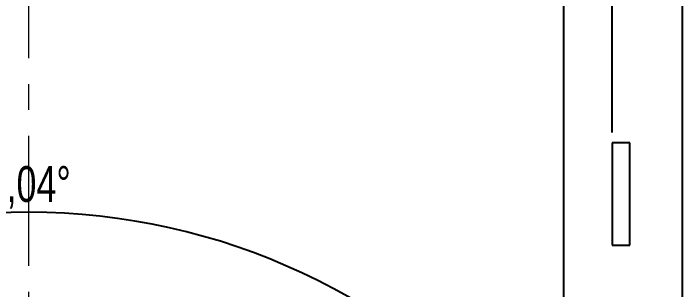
# Model space of a CAD drawing. Header units: millimetres. Extents: x 10 to 411, y 8 to 288.
# Drawn here: x 125.4 to 190.9, y 182.4 to 209.5 of the extents above; entities that cross this region are included whole.
import ezdxf

# ---------------------------------------------------------------- set-up
doc = ezdxf.new("R2010")
doc.units = ezdxf.units.MM
doc.linetypes.add('CENTERX2', pattern=[20.32, 12.7, -2.54, 2.54, -2.54])
doc.layers.add('DIMENSIONS', color=124, linetype='Continuous')
doc.styles.add('SLDTEXTSTYLE1', font='TXT', dxfattribs={"width": 0.75})
doc.dimstyles.new('SLDDIMSTYLE0', dxfattribs={"dimtxt": 3.5, "dimasz": 2.6, "dimexe": 0, "dimexo": 0.0625, "dimgap": 0.875, "dimtad": 1, "dimlfac": 3, "dimrnd": 1e-09, "dimzin": 12, "dimdsep": 46, "dimtxsty": 'SLDTEXTSTYLE1', "dimsah": 1, "dimcen": 0.09, "dimadec": 0, "dimazin": 3, "dimtfac": 1, "dimtofl": 0, "dimtmove": 0, "dimatfit": 3, "dimfxl": 1, "dimfrac": 2, "dimtolj": 1, "dimtzin": 12, "dimarcsym": 0})
doc.dimstyles.new('SLDDIMSTYLE4', dxfattribs={"dimtxt": 3.5, "dimasz": 2.6, "dimexe": 0, "dimexo": 0.0625, "dimgap": 0.875, "dimtad": 1, "dimdec": 4, "dimlfac": 3, "dimzin": 12, "dimdsep": 46, "dimtxsty": 'SLDTEXTSTYLE1', "dimsah": 1, "dimcen": 0.09, "dimazin": 3, "dimtfac": 1, "dimtofl": 0, "dimtmove": 0, "dimatfit": 3, "dimfxl": 1, "dimfrac": 2, "dimtolj": 1, "dimtzin": 12, "dimarcsym": 0})

# ---------------------------------------------------------------- blocks, each defined once
blk = doc.blocks.new('_D_6')
at = {"layer": 'DIMENSIONS'}
blk.add_arc((126.9, 126.78), 63.224, 39.97854, 140.02146, dxfattribs=at)
for points in [[(78.452, 167.402), (80.464, 169.096), (79.862, 169.623)], [(175.348, 167.402), (173.938, 169.623), (173.336, 169.096)]]:
    blk.add_solid(points, dxfattribs=at)
at = {"layer": 'DIMENSIONS', "insert": (118.855, 194.516), "char_height": 3.5, "attachment_point": 1, "style": 'SLDTEXTSTYLE1'}
blk.add_mtext('100,04°', dxfattribs=at)
blk = doc.blocks.new('_D_17')
at = {"layer": 'DIMENSIONS'}
for p, q in [((69.583, 197.81), (69.583, 249.089)), ((184.017, 197.81), (184.017, 249.089)), ((69.583, 248.089), (184.017, 248.089))]:
    blk.add_line(p, q, dxfattribs=at)
for points in [[(69.583, 248.089), (72.183, 247.689), (72.183, 248.489)], [(184.017, 248.089), (181.417, 248.489), (181.417, 247.689)]]:
    blk.add_solid(points, dxfattribs=at)
at = {"layer": 'DIMENSIONS', "insert": (119.688, 252.601), "char_height": 3.5, "attachment_point": 1, "style": 'SLDTEXTSTYLE1'}
blk.add_mtext('343,30', dxfattribs=at)

msp = doc.modelspace()

# ---------------------------------------------------------------- linework, layer by layer
at = {"color": 7, "linetype": 'Continuous', "lineweight": 25}
for p, q in [((179.23319, 232.793053), (179.23319, 170.659719)), ((190.899857, 146.126386), (190.899857, 232.793053)), ((185.716524, 196.809719), (184.016524, 196.809719)), ((184.016524, 196.809719), (184.016524, 186.776386)), ((185.716524, 186.776386), (185.716524, 196.809719)), ((184.016524, 186.776386), (185.716524, 186.776386))]:
    msp.add_line(p, q, dxfattribs=at)
at = {"layer": 'DIMENSIONS', "linetype": 'CENTERX2', "lineweight": 18}
msp.add_line((126.899857, 144.126386), (126.899857, 234.793053), dxfattribs=at)

# ---------------------------------------------------------------- dimensions: what is measured, and where the dimension line sits
at = {"layer": 'DIMENSIONS'}
dim = msp.add_linear_dim(base=(184.016524, 248.089044), p1=(69.58319, 196.809719), p2=(184.016524, 196.809719), dimstyle='SLDDIMSTYLE0', dxfattribs=at)
dim.commit()
dim.dimension.update_dxf_attribs({"geometry": '_D_17', "text_midpoint": (126.799857, 248.089044), "dimtype": 160})
dim = msp.add_angular_dim_2l(base=(126.899857, 190.004679), line1=((161.899857, 156.126386), (179.23319, 170.659719)), line2=((74.566524, 170.659719), (91.899857, 156.126386)), dimstyle='SLDDIMSTYLE4', dxfattribs=at)
dim.commit()
dim.dimension.update_dxf_attribs({"geometry": '_D_6', "text_midpoint": (126.899857, 190.004679), "dimtype": 162})

doc.saveas('drawing.dxf')
